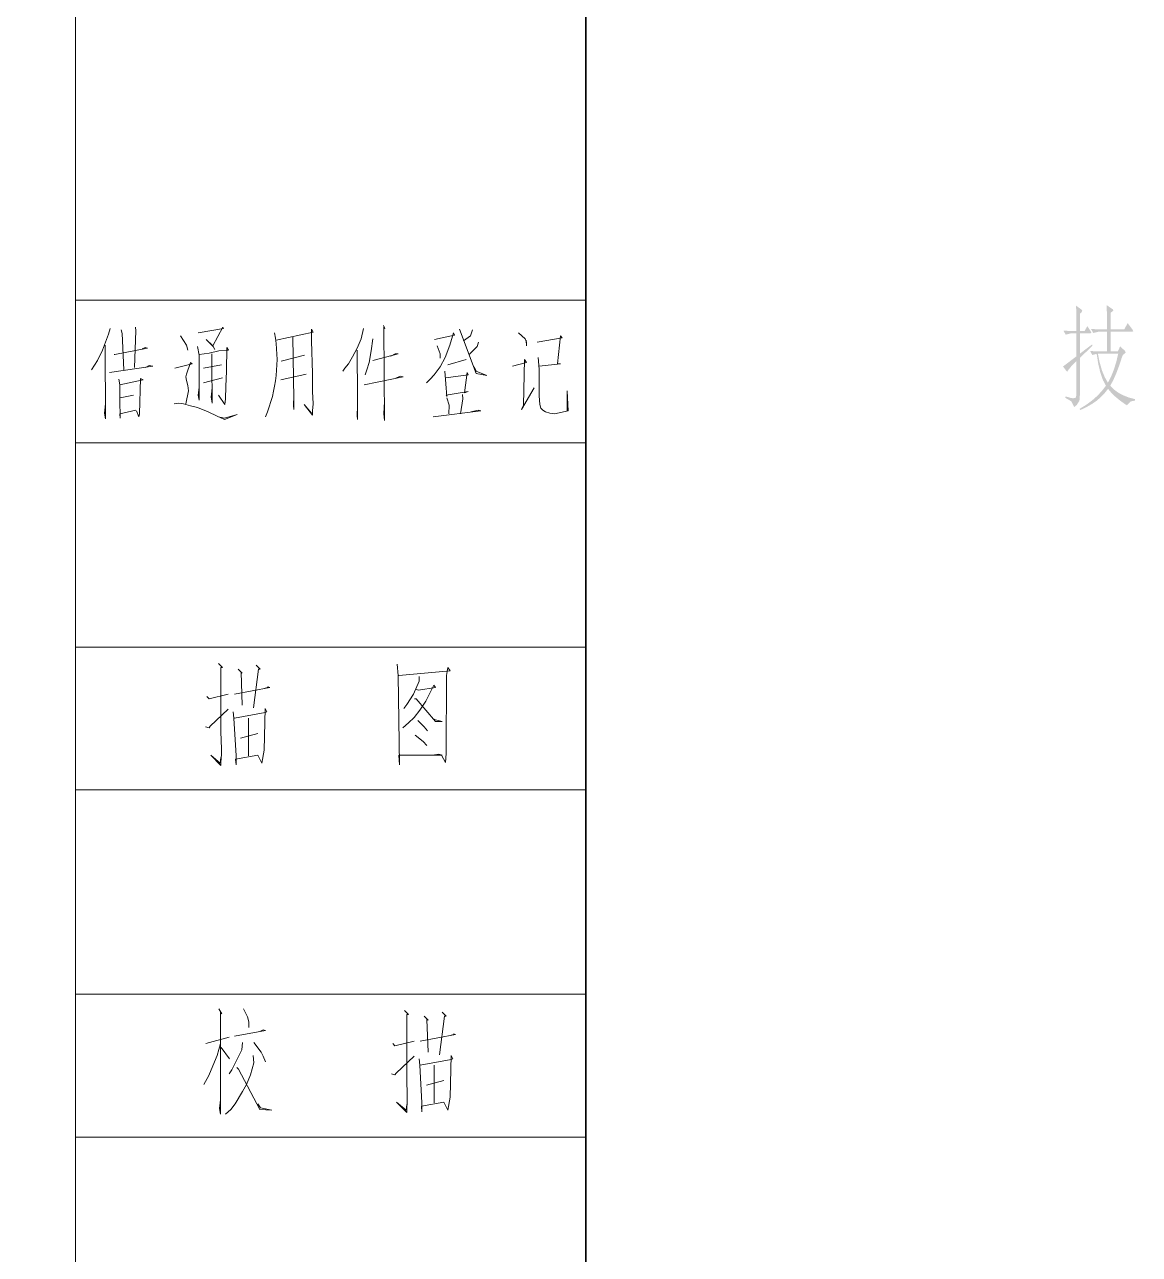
# Model space of a CAD drawing. Header units: millimetres. Extents: x 2819 to 3239, y 1479 to 1776.
# Drawn here: x 3026 to 3080.7, y 1538.8 to 1599.1 of the extents above; entities that cross this region are included whole.
import ezdxf

# ---------------------------------------------------------------- set-up
doc = ezdxf.new("R2010")
doc.units = ezdxf.units.MM
for name, color, linetype in [('PDF2_几何图形', 7, 'Continuous'), ('PDF2_实体填充', 7, 'Continuous'), ('PDF_几何图形', 7, 'Continuous')]:
    doc.layers.add(name, color=color, linetype=linetype)

msp = doc.modelspace()

# ---------------------------------------------------------------- hatches: boundary and pattern name
at = {"layer": 'PDF2_实体填充', "transparency": 33554559}
h = msp.add_hatch(color=256, dxfattribs=at)
h.paths.add_polyline_path([(3080.444, 1580.675), (3080.231, 1580.632), (3080.075, 1580.48), (3080.037, 1580.447), (3079.924, 1580.512), (3079.661, 1580.708), (3079.45, 1580.884), (3079.269, 1581.063), (3079.117, 1581.246), (3078.943, 1581.029), (3078.757, 1580.835), (3078.558, 1580.664), (3078.331, 1580.507), (3078.061, 1580.353), (3077.748, 1580.203), (3077.725, 1580.268), (3078.039, 1580.461), (3078.325, 1580.67), (3078.582, 1580.896), (3078.811, 1581.139), (3079.011, 1581.398), (3078.864, 1581.681), (3078.74, 1582.036), (3078.638, 1582.463), (3078.558, 1582.963), (3078.345, 1582.903), (3078.239, 1583.104), (3078.516, 1583.082), (3079.064, 1583.082), (3079.064, 1584.044), (3078.642, 1584.044), (3078.387, 1583.984), (3078.28, 1584.185), (3078.558, 1584.163), (3079.064, 1584.163), (3079.064, 1584.555), (3079.06, 1584.935), (3079.049, 1585.348), (3079.341, 1585.147), (3079.379, 1585.098), (3079.349, 1585.054), (3079.243, 1584.973), (3079.243, 1584.163), (3079.916, 1584.163), (3080.075, 1584.468), (3080.307, 1584.163), (3080.353, 1584.071), (3080.288, 1584.044), (3079.243, 1584.044), (3079.243, 1583.082), (3079.6, 1583.082), (3079.71, 1583.332), (3079.942, 1583.109), (3079.984, 1583.033), (3079.927, 1582.973), (3079.843, 1582.908), (3079.783, 1582.756), (3079.646, 1582.341), (3079.508, 1581.976), (3079.367, 1581.662), (3079.224, 1581.398), (3079.404, 1581.217), (3079.616, 1581.061), (3079.86, 1580.929), (3080.136, 1580.822), (3080.444, 1580.74)], flags=0)
h.paths.add_polyline_path([(3079.615, 1582.963), (3078.619, 1582.963), (3078.711, 1582.522), (3078.823, 1582.139), (3078.956, 1581.816), (3079.109, 1581.55), (3079.259, 1581.834), (3079.394, 1582.164), (3079.512, 1582.54)], flags=0)
h.paths.add_polyline_path([(3078.356, 1583.359), (3077.74, 1582.767), (3077.74, 1580.985), (3077.714, 1580.659), (3077.584, 1580.458), (3077.463, 1580.355), (3077.432, 1580.404), (3077.322, 1580.632), (3077.025, 1580.806), (3077.037, 1580.876), (3077.272, 1580.807), (3077.409, 1580.784), (3077.531, 1580.811), (3077.565, 1580.942), (3077.565, 1582.604), (3077.283, 1582.315), (3077.166, 1582.164), (3077.117, 1582.088), (3077.082, 1582.115), (3076.911, 1582.343), (3077.565, 1582.838), (3077.565, 1583.962), (3077.292, 1583.962), (3077.037, 1583.903), (3076.93, 1584.104), (3077.208, 1584.082), (3077.565, 1584.082), (3077.565, 1584.527), (3077.562, 1584.908), (3077.55, 1585.321), (3077.813, 1585.13), (3077.858, 1585.071), (3077.82, 1585.005), (3077.74, 1584.929), (3077.74, 1584.082), (3077.972, 1584.082), (3078.098, 1584.321), (3078.258, 1584.082), (3078.303, 1583.989), (3078.242, 1583.962), (3077.74, 1583.962), (3077.74, 1582.973), (3078.334, 1583.424)], flags=0)

# ---------------------------------------------------------------- linework, layer by layer
at = {"layer": 'PDF2_几何图形', "lineweight": 15}
msp.add_lwpolyline([(3028.519, 1478.595), (3238.519, 1478.595), (3238.519, 1775.596), (3028.519, 1775.596)], close=True, dxfattribs=at)
at = {"layer": 'PDF2_几何图形', "lineweight": 35}
msp.add_lwpolyline([(3233.519, 1483.595), (3233.519, 1770.595), (3053.519, 1770.595), (3053.519, 1483.595)], dxfattribs=at)
at = {"layer": 'PDF2_几何图形', "lineweight": 15}
for points in [[(3053.519, 1585.595), (3028.519, 1585.595)], [(3030.213, 1584.202), (3030.138, 1583.918), (3029.84, 1583.139), (3029.592, 1582.642), (3029.295, 1582.182)], [(3030.758, 1584.131), (3030.808, 1583.953), (3030.882, 1582.182)], [(3031.453, 1584.273), (3031.477, 1584.095), (3031.403, 1582.288)], [(3034.522, 1583.989), (3035.763, 1584.202), (3035.738, 1584.273), (3035.242, 1583.351), (3034.919, 1583.67), (3035.267, 1583.316), (3035.341, 1583.174)], [(3038.349, 1583.635), (3040.16, 1584.024), (3040.086, 1584.167), (3040.086, 1583.599), (3040.135, 1582.005), (3040.135, 1581.119), (3040.16, 1580.516), (3040.135, 1580.162), (3040.135, 1579.95), (3039.713, 1580.481), (3040.086, 1580.056)], [(3042.635, 1584.202), (3042.511, 1583.705), (3042.313, 1583.245), (3042.089, 1582.819), (3041.891, 1582.465), (3041.717, 1582.253), (3041.618, 1582.111)], [(3043.602, 1584.344), (3043.677, 1584.202), (3043.627, 1584.273), (3043.652, 1579.701), (3043.627, 1580.021), (3043.652, 1580.623)], [(3046.114, 1583.67), (3047.082, 1583.882), (3047.032, 1583.989), (3046.858, 1583.387), (3046.635, 1582.784), (3046.387, 1582.323), (3046.09, 1581.934), (3045.891, 1581.721), (3045.717, 1581.544)], [(3047.33, 1584.167), (3048.148, 1582.005), (3048.669, 1581.898), (3048.148, 1582.111), (3048.049, 1582.323)], [(3047.975, 1584.131), (3047.875, 1583.847), (3047.528, 1583.599)], [(3050.226, 1583.989), (3050.549, 1583.705), (3050.623, 1583.528), (3050.623, 1583.351), (3050.598, 1583.635)], [(3029.964, 1583.387), (3029.989, 1579.773), (3029.939, 1580.056), (3029.989, 1580.516)], [(3033.654, 1583.847), (3033.952, 1583.387), (3034.026, 1583.139)], [(3039.168, 1583.776), (3039.217, 1580.764), (3039.217, 1580.233), (3039.193, 1580.446), (3039.217, 1580.906)], [(3043.081, 1583.705), (3043.007, 1583.103), (3042.908, 1582.536), (3042.784, 1582.182), (3042.709, 1581.934)], [(3046.238, 1583.351), (3046.387, 1582.962), (3046.387, 1582.749)], [(3048.272, 1583.528), (3048.198, 1583.316), (3047.801, 1582.926)], [(3051.144, 1583.528), (3052.359, 1583.741), (3052.285, 1583.847), (3052.136, 1582.465), (3052.285, 1582.465), (3051.243, 1582.359)], [(3030.411, 1582.926), (3030.436, 1582.926), (3032.048, 1583.245), (3031.924, 1583.28), (3031.775, 1583.209)], [(3034.497, 1583.316), (3034.572, 1582.891), (3034.572, 1580.694), (3034.522, 1580.942), (3034.572, 1581.332)], [(3034.572, 1582.926), (3035.069, 1582.996), (3035.54, 1583.103), (3036.011, 1583.139), (3035.936, 1583.28), (3035.912, 1582.111), (3035.887, 1581.367), (3035.862, 1580.764), (3035.837, 1580.481), (3035.515, 1580.942)], [(3035.192, 1582.962), (3035.192, 1582.005), (3035.217, 1581.048), (3035.217, 1580.552), (3035.168, 1580.835), (3035.217, 1581.296)], [(3039.738, 1582.891), (3038.597, 1582.607)], [(3042.313, 1583.139), (3042.337, 1580.835), (3042.337, 1579.737), (3042.313, 1579.95), (3042.337, 1580.375)], [(3043.081, 1582.642), (3044.321, 1582.962), (3044.173, 1582.962), (3043.974, 1582.855)], [(3051.194, 1582.784), (3051.243, 1582.217), (3051.243, 1580.906), (3051.268, 1580.481), (3051.318, 1580.304), (3051.417, 1580.198), (3051.541, 1580.127), (3051.764, 1580.056), (3051.987, 1580.021), (3052.657, 1580.162), (3052.608, 1581.155), (3052.608, 1580.162)], [(3030.188, 1582.04), (3032.296, 1582.359), (3032.122, 1582.394), (3031.948, 1582.288)], [(3033.381, 1582.253), (3034.225, 1582.465), (3034.15, 1582.536), (3033.952, 1581.969), (3033.927, 1581.828), (3033.952, 1581.65), (3034.026, 1581.403), (3034.051, 1581.155), (3033.927, 1580.516)], [(3034.795, 1582.253), (3035.664, 1582.43)], [(3046.759, 1582.43), (3047.652, 1582.678)], [(3049.929, 1582.359), (3050.623, 1582.536), (3050.524, 1582.678), (3050.474, 1580.446), (3050.375, 1580.233), (3050.995, 1581.296)], [(3030.634, 1581.721), (3030.684, 1581.437), (3030.684, 1580.729), (3030.708, 1579.808), (3030.684, 1580.021), (3031.477, 1580.198)], [(3030.684, 1581.437), (3031.824, 1581.686), (3031.701, 1581.757), (3031.651, 1580.021), (3031.626, 1579.878), (3031.502, 1580.162)], [(3034.795, 1581.544), (3035.713, 1581.792)], [(3038.573, 1581.686), (3039.813, 1581.969)], [(3042.66, 1581.437), (3044.569, 1581.828), (3044.42, 1581.863), (3044.173, 1581.757)], [(3046.611, 1582.111), (3046.71, 1580.871), (3046.685, 1580.942), (3047.751, 1581.119), (3047.577, 1581.048), (3047.702, 1582.04), (3047.751, 1581.934), (3046.66, 1581.792)], [(3031.353, 1580.942), (3030.708, 1580.8)], [(3047.478, 1580.977), (3047.503, 1580.764), (3047.379, 1580.021)], [(3033.357, 1580.516), (3033.58, 1580.552), (3033.803, 1580.516), (3034.15, 1580.41), (3034.497, 1580.339), (3035.018, 1580.127), (3035.465, 1579.914), (3035.812, 1579.737), (3036.433, 1579.985), (3035.812, 1579.808), (3035.515, 1579.878)], [(3046.71, 1580.8), (3046.834, 1580.446), (3046.809, 1580.021)], [(3046.04, 1579.878), (3048.371, 1580.162), (3048.247, 1580.198), (3047.9, 1580.127)], [(3053.519, 1578.596), (3028.519, 1578.596)], [(3053.519, 1568.595), (3028.519, 1568.595)], [(3035.527, 1567.793), (3035.72, 1567.596), (3035.637, 1567.596), (3035.637, 1564.445), (3035.665, 1563.618), (3035.665, 1563.344), (3035.637, 1562.949), (3035.637, 1562.792), (3035.141, 1563.304), (3035.61, 1562.91), (3035.637, 1563.186)], [(3037.374, 1567.714), (3037.567, 1567.517), (3037.484, 1567.517), (3037.235, 1565.626)], [(3044.279, 1567.753), (3044.334, 1567.201), (3044.389, 1562.832), (3044.362, 1563.304), (3046.484, 1563.304), (3046.318, 1563.344), (3046.015, 1563.304)], [(3036.492, 1567.517), (3036.685, 1567.32), (3036.629, 1567.359), (3036.685, 1565.745)], [(3044.362, 1567.201), (3046.869, 1567.438), (3046.759, 1567.596), (3046.704, 1567.201), (3046.677, 1563.382), (3046.649, 1562.949), (3046.456, 1563.304)], [(3045.353, 1567.162), (3045.353, 1566.926), (3045.078, 1566.296), (3044.747, 1565.784), (3044.609, 1565.588)], [(3036.299, 1566.296), (3038.035, 1566.611), (3037.952, 1566.65), (3037.925, 1566.611), (3037.759, 1566.572)], [(3045.188, 1566.532), (3045.326, 1566.493), (3046.153, 1566.611), (3046.07, 1566.729), (3045.684, 1565.941), (3045.381, 1565.509), (3045.106, 1565.154), (3044.83, 1564.878), (3044.554, 1564.642)], [(3034.949, 1566.178), (3035.059, 1566.06), (3035.996, 1566.296)], [(3045.133, 1566.06), (3045.216, 1566.06), (3046.153, 1564.957), (3046.484, 1564.957), (3046.153, 1565.036), (3045.988, 1565.114)], [(3034.893, 1564.682), (3035.059, 1564.642), (3035.114, 1564.721), (3035.996, 1565.548)], [(3036.243, 1565.43), (3036.271, 1565.114), (3036.381, 1563.265), (3036.381, 1562.832), (3036.354, 1563.107), (3037.456, 1563.304), (3037.649, 1562.91), (3037.759, 1563.54), (3037.814, 1565.588), (3037.897, 1565.43), (3037.814, 1565.39), (3036.299, 1565.114)], [(3036.988, 1565.114), (3036.988, 1563.265)], [(3045.298, 1564.997), (3045.602, 1564.682), (3045.767, 1564.485)], [(3037.456, 1564.366), (3036.602, 1564.13)], [(3045.16, 1564.288), (3045.546, 1563.973), (3045.739, 1563.776)], [(3053.519, 1561.595), (3028.519, 1561.595)], [(3053.519, 1551.595), (3028.519, 1551.595)], [(3035.541, 1550.871), (3035.678, 1550.635), (3035.624, 1550.714), (3035.624, 1545.713), (3035.568, 1545.989), (3035.624, 1546.422)], [(3036.753, 1550.871), (3036.946, 1550.477), (3037.002, 1550.241), (3037.002, 1549.965)], [(3044.637, 1550.793), (3044.83, 1550.595), (3044.747, 1550.595), (3044.747, 1547.445), (3044.775, 1546.618), (3044.775, 1546.344), (3044.747, 1545.949), (3044.747, 1545.792), (3044.251, 1546.304), (3044.72, 1545.91), (3044.747, 1546.186)], [(3045.602, 1550.517), (3045.795, 1550.32), (3045.739, 1550.359), (3045.795, 1548.745)], [(3046.484, 1550.714), (3046.677, 1550.517), (3046.594, 1550.517), (3046.345, 1548.626)], [(3036.313, 1549.532), (3037.828, 1549.808), (3037.718, 1549.847), (3037.553, 1549.768)], [(3045.409, 1549.296), (3047.145, 1549.611), (3047.062, 1549.65), (3047.035, 1549.611), (3046.869, 1549.572)], [(3035.624, 1549.178), (3035.458, 1548.588), (3035.238, 1548.076), (3035.045, 1547.603), (3034.796, 1547.17)], [(3036.037, 1549.493), (3034.907, 1549.178)], [(3035.651, 1548.981), (3036.064, 1548.43)], [(3036.698, 1549.217), (3036.671, 1548.863), (3036.367, 1548.272), (3036.174, 1547.878), (3036.037, 1547.682)], [(3037.249, 1549.217), (3037.608, 1548.745), (3037.718, 1548.548), (3037.828, 1548.272)], [(3044.058, 1549.178), (3044.169, 1549.06), (3045.106, 1549.296)], [(3037.222, 1548.588), (3037.249, 1548.233), (3037.084, 1547.642), (3036.891, 1547.17), (3036.698, 1546.816), (3036.34, 1546.225), (3036.12, 1545.949), (3035.871, 1545.713)], [(3044.003, 1547.682), (3044.169, 1547.642), (3044.224, 1547.721), (3045.106, 1548.548)], [(3045.353, 1548.43), (3045.381, 1548.114), (3045.491, 1546.265), (3045.491, 1545.832), (3045.464, 1546.107), (3046.566, 1546.304), (3046.759, 1545.91), (3046.869, 1546.54), (3046.924, 1548.588), (3047.007, 1548.43), (3046.924, 1548.39), (3045.409, 1548.114)], [(3036.423, 1547.997), (3036.506, 1547.918), (3037.553, 1545.949), (3038.131, 1545.91), (3037.58, 1546.028), (3037.442, 1546.225)], [(3046.098, 1548.114), (3046.098, 1546.265)], [(3046.566, 1547.366), (3045.712, 1547.13)], [(3053.519, 1544.595), (3028.519, 1544.595)]]:
    msp.add_lwpolyline(points, dxfattribs=at)
msp.add_arc((3031.06, 1582.693), 7.33, 337.42028, 10.18427, dxfattribs=at)
at = {"layer": 'PDF_几何图形', "lineweight": 15}
msp.add_lwpolyline([(2818.519, 1478.595), (3028.519, 1478.595), (3028.519, 1775.596), (2818.519, 1775.596)], close=True, dxfattribs=at)

doc.saveas('drawing.dxf')
